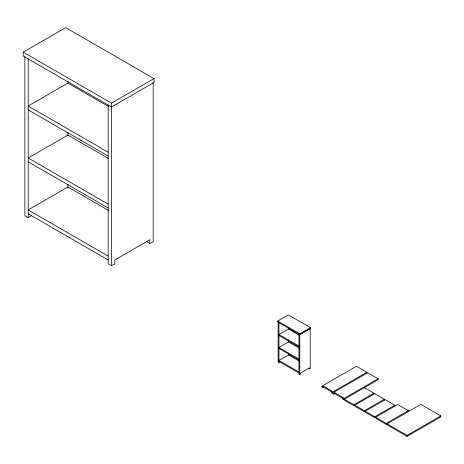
<?xml version="1.0" encoding="UTF-8"?>
<svg xmlns="http://www.w3.org/2000/svg" width="464" height="464" viewBox="0 0 464 464"><rect width="100%" height="100%" fill="white"/><g stroke="black" fill="none" stroke-linecap="round" stroke-linejoin="round"><path stroke-width="0.7" d="M23.2 52.165L65.691 27.637L154.002 78.619L154.002 82.47L111.511 106.998L23.2 56.016L23.2 52.165L111.511 103.153L154.002 78.619M24.865 56.736L24.865 215.708L28.2 217.633L31.529 215.708M108.176 104.835L108.176 263.807L111.511 265.733L114.84 263.807L114.84 259.962L149.831 239.755L149.831 243.606L153.166 241.68L153.166 82.708M277.716 321.047L288.341 314.911L310.416 327.659L310.416 328.622L299.796 334.753L277.716 322.004L277.716 321.047L299.796 333.79L310.416 327.659M299.796 334.515L309.598 328.854M278.133 322.004L278.133 361.932L278.968 362.413L279.798 361.932M298.961 334.034L298.961 373.955L299.796 374.436L300.626 373.955L300.626 372.992L309.378 367.94L309.378 368.903L310.207 368.422L310.207 328.5M366.862 372.273L332.288 392.231L323.541 387.185L322.706 387.666L321.871 387.185L321.871 386.222L356.445 366.258L366.862 372.273L366.862 373.236M321.871 386.222L322.706 386.703L323.541 386.222L332.288 391.274L331.453 391.749L331.453 392.712L332.288 393.194L367.697 372.754L378.108 378.763L378.108 379.726L343.534 399.69L342.699 399.208L342.699 398.245L343.534 397.764L334.788 392.712L333.952 393.194L333.117 392.712L333.117 393.675L333.952 394.156L334.788 393.675L343.534 398.727L378.108 378.763M384.354 400.171L384.354 399.208L374.773 393.675L353.945 405.698L344.369 400.171L344.369 399.208L353.945 404.741L373.943 393.194L373.943 394.156M394.771 406.18L394.771 405.217L385.19 399.69L364.362 411.713L354.78 406.18L354.78 405.217L364.362 410.75L384.354 399.208M408.308 411.591L408.308 410.628L397.689 404.498L374.773 417.728L365.197 412.194L365.197 411.232L374.773 416.765L394.771 405.217M440.8 415.924L407.061 435.4L387.063 423.858L387.063 424.821L407.061 436.363L440.8 416.887L440.8 415.924L420.807 404.376L386.234 424.34L375.608 418.209L375.608 417.246L386.234 423.377L408.308 410.628M108.535 106.552L67.924 83.102L28.2 106.041L108.176 152.215M28.2 109.887L108.176 156.061M108.535 158.502L67.924 135.053L28.2 157.986L108.176 204.16M28.2 161.837L108.176 208.011M108.535 210.447L67.924 187.004L28.2 209.937L108.176 256.111M146.502 241.68L149.831 243.606M299.17 335.112L288.55 328.982L278.968 334.515L298.961 346.057M278.968 335.478L298.961 347.02M299.17 348.099L288.55 341.968L278.968 347.501L298.961 359.043M364.362 387.666L373.943 393.194M278.968 348.464L298.961 360.006M299.17 361.091L288.55 354.954L278.968 360.487L298.961 372.029M308.543 368.422L309.378 368.903M28.2 213.782L108.176 259.962M278.968 361.45L298.961 372.992M407.061 435.4L407.061 436.363M386.234 423.377L386.234 424.34M374.773 416.765L374.773 417.728M364.362 410.75L364.362 411.713M353.945 404.741L353.945 405.698M343.534 398.727L343.534 399.69M334.788 392.712L334.788 393.675M333.952 393.194L333.952 394.156M332.288 392.231L332.288 393.194M323.541 386.222L323.541 387.185M322.706 386.703L322.706 387.666M299.796 333.79L299.796 374.436M288.55 327.781L288.55 329.22M288.55 340.767L288.55 342.212M288.55 353.754L288.55 355.198M278.968 322.486L278.968 362.413M111.511 103.153L111.511 265.733M67.924 81.397L67.924 83.572M67.924 132.136L67.924 135.761M67.924 184.324L67.924 187.949M28.2 58.661L28.2 217.633"/></g></svg>
